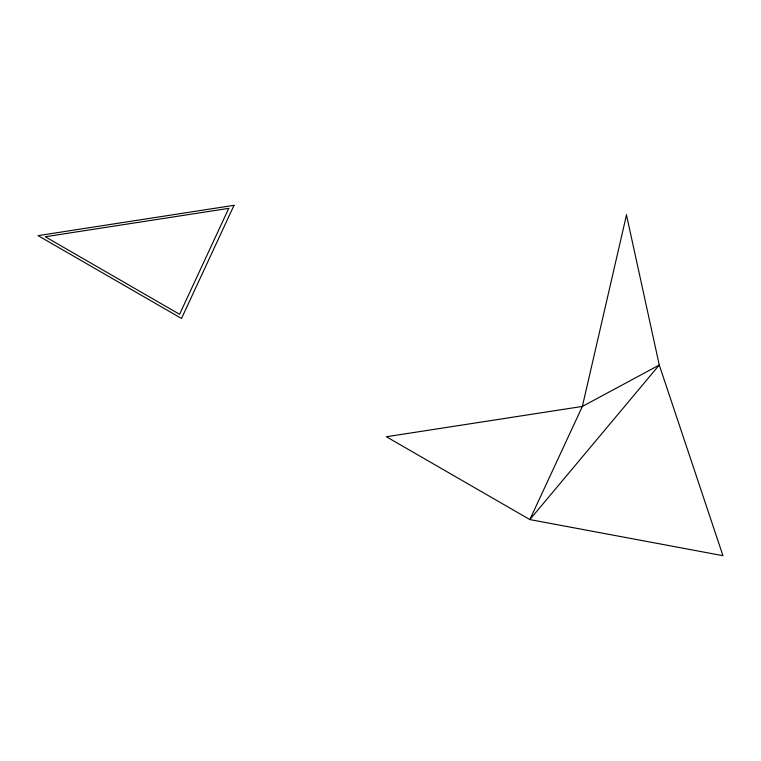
<?xml version="1.0" encoding="UTF-8"?>
<svg xmlns="http://www.w3.org/2000/svg" width="761" height="761" viewBox="0 0 761 761"><rect width="100%" height="100%" fill="white"/><g stroke="black" fill="none" stroke-linecap="round" stroke-linejoin="round"><path stroke-width="1.14" d="M626.484 214.963L582.365 406.431L529.856 519.573L386.388 436.747L582.365 406.431L659.273 365.033L626.484 214.963M228.757 208.362L179.586 314.303L45.251 236.747L228.757 208.362M234.027 205.318L181.518 318.459L38.05 235.634L234.027 205.318M659.273 365.033L529.856 519.573L722.95 555.682L659.273 365.033"/></g></svg>
